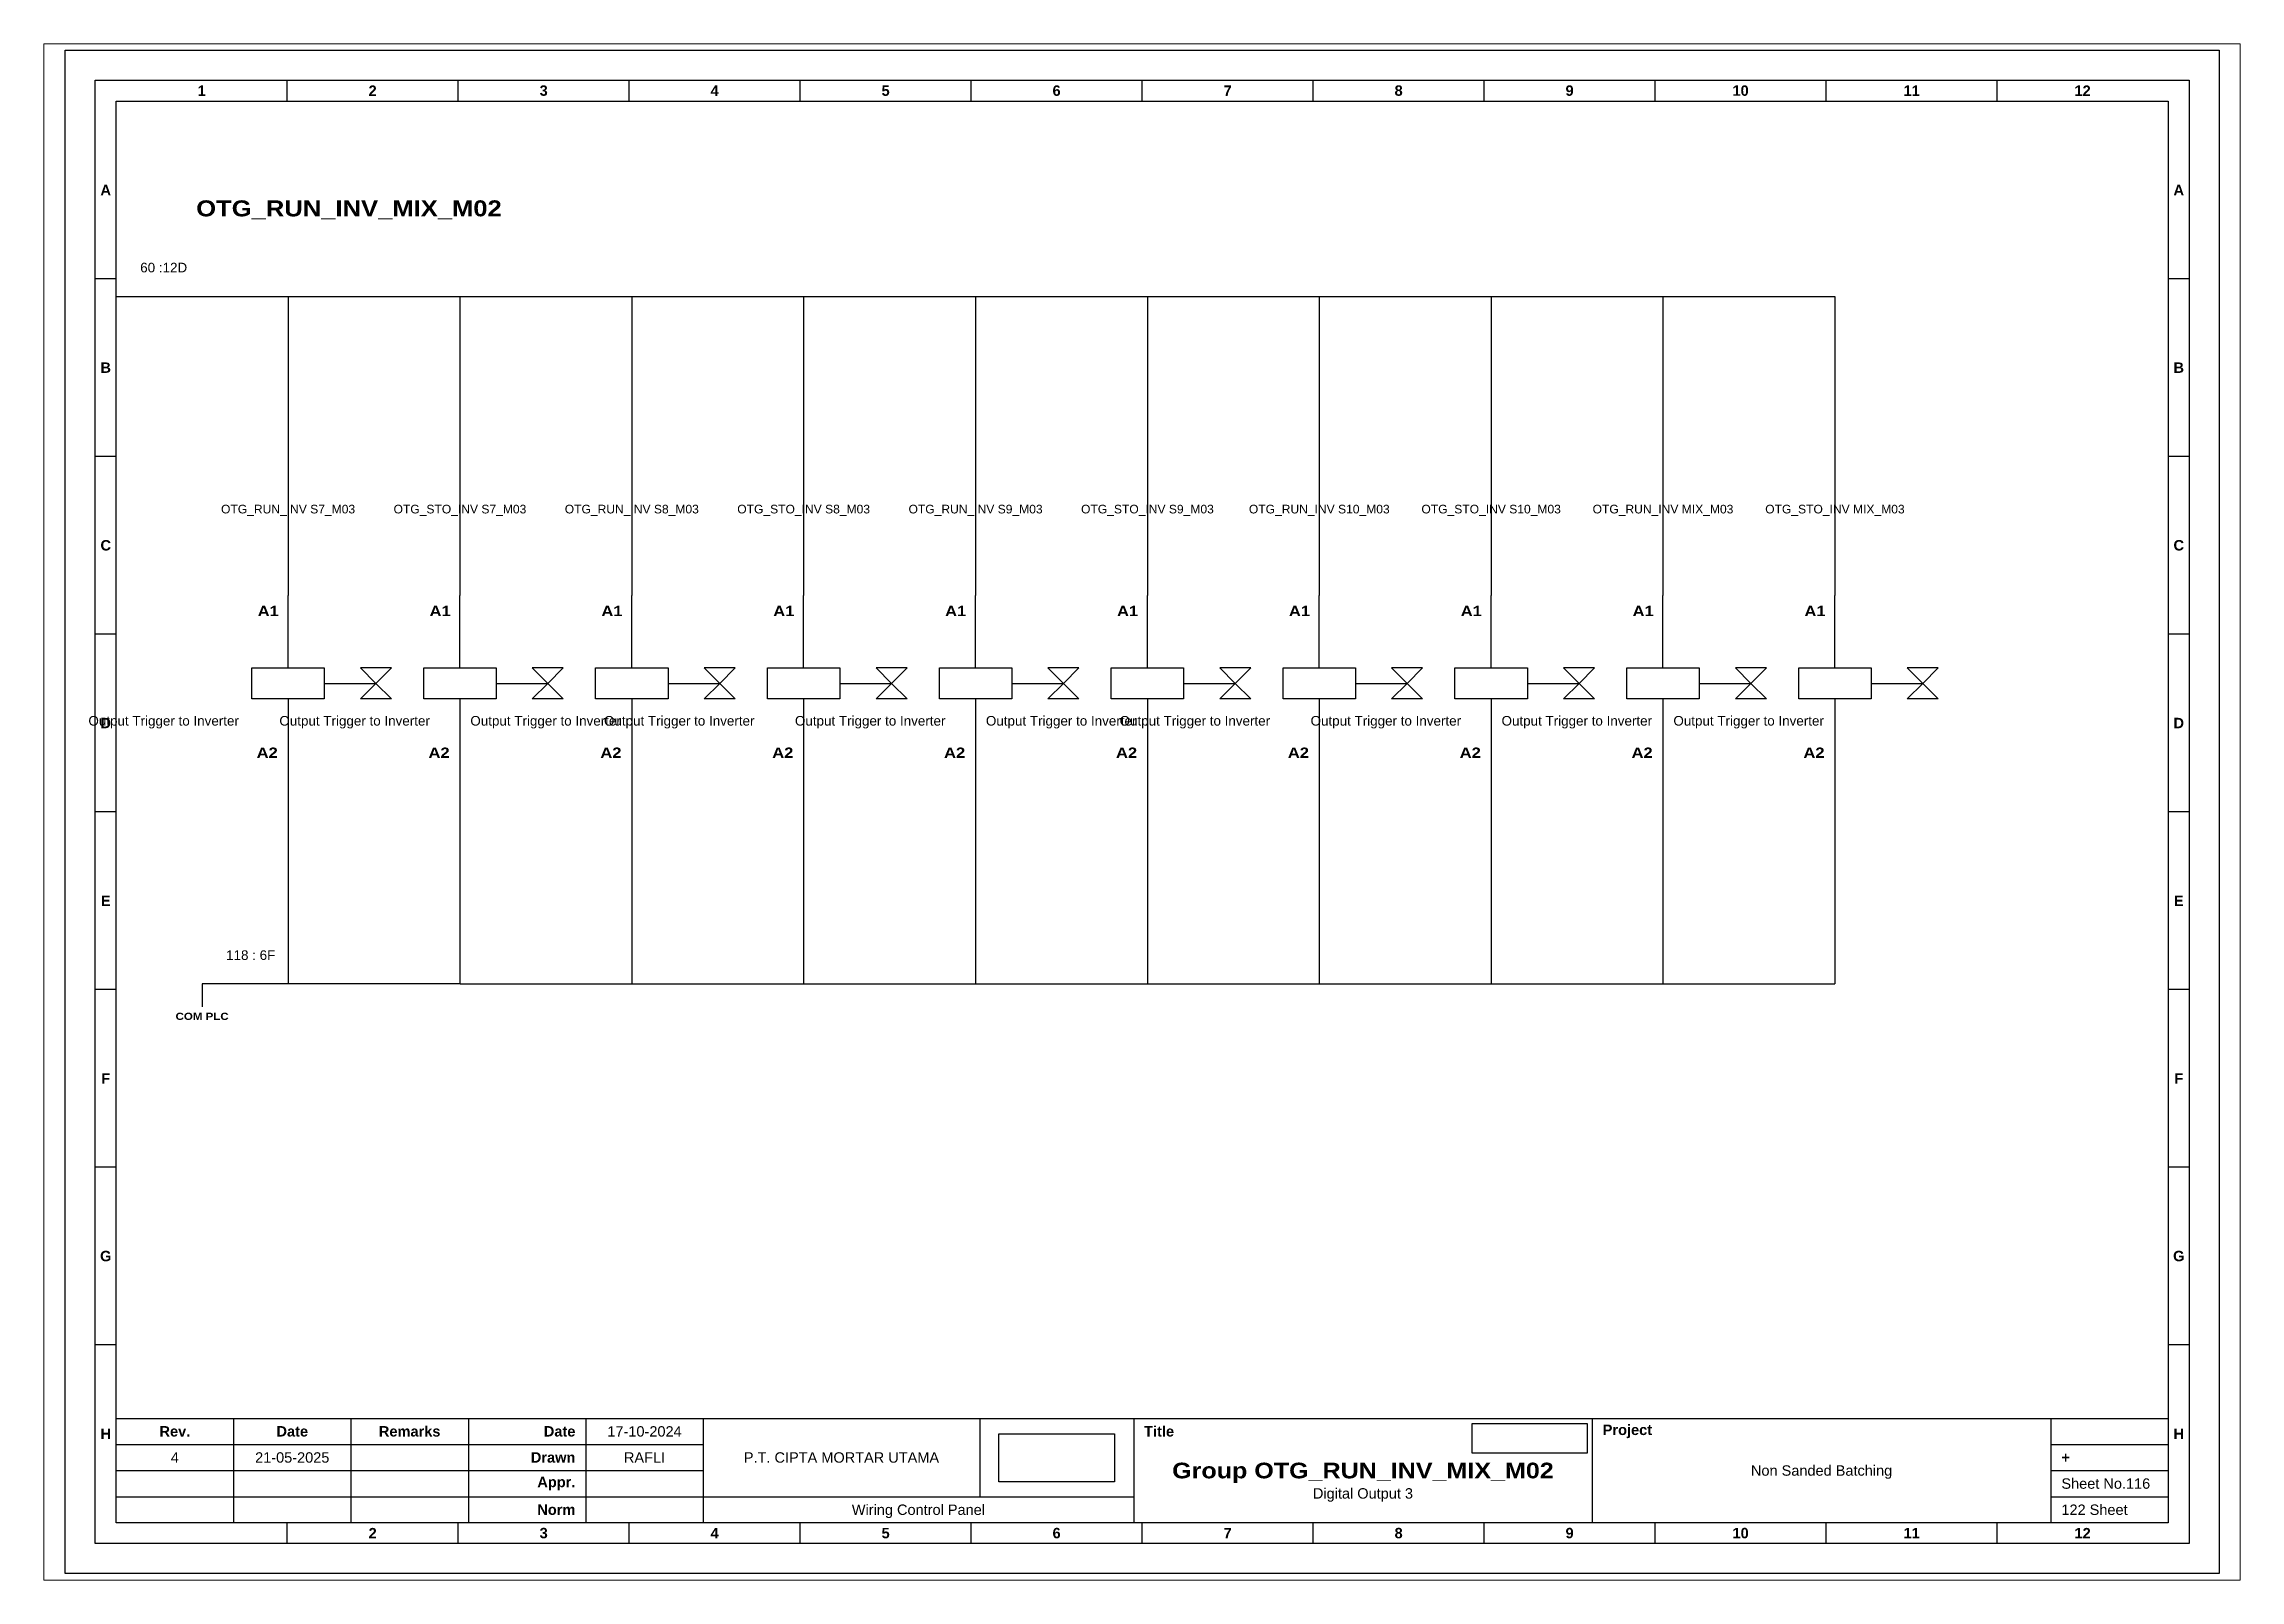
# Paper-space layout 'OTG_RUN_INV_MIX_M02' of a CAD drawing. Header units: centimetres, sheet in millimetres. Extents: x 0 to 821, y 0 to 574.
# The model-space entities are those that its viewports show. They can reach past a viewport. Long polylines and large blocks are cut down to what shows.
import ezdxf
from ezdxf.enums import TextEntityAlignment as Align

# ---------------------------------------------------------------- set-up
doc = ezdxf.new("R2010")
doc.units = ezdxf.units.CM
doc.header["$MEASUREMENT"] = 0
doc.layers.add('MU Project Line', color=7, linetype='Continuous', lineweight=0, true_color=0xfefefe)
doc.styles.add('Bold', font='ariblk.ttf', dxfattribs={"height": 25.4})
doc.styles.get("Standard").update_dxf_attribs({"font": 'arial.ttf'})
picture_1 = doc.add_image_def('image1.png', size_in_pixel=(2048, 847))
picture_2 = doc.add_image_def('image2.png', size_in_pixel=(2092, 542))

# ---------------------------------------------------------------- blocks, each defined once
blk = doc.blocks.new('KOP MU PROJECT')
at = {"color": 6, "ltscale": 50}
for p, q in [((27.74, 184.05), (27.74, 186.66)), ((49.13, 184.05), (49.13, 186.66)), ((70.51, 184.05), (70.51, 186.66)), ((91.89, 184.05), (91.89, 186.66)), ((113.27, 184.05), (113.27, 186.66)), ((134.66, 184.05), (134.66, 186.66)), ((156.04, 184.05), (156.04, 186.66)), ((177.42, 184.05), (177.42, 186.66)), ((198.8, 184.05), (198.8, 186.66)), ((220.19, 184.05), (220.19, 186.66)), ((241.57, 184.05), (241.57, 186.66)), ((6.36, 161.84), (3.75, 161.84)), ((265.59, 161.84), (262.98, 161.84)), ((6.36, 139.63), (3.75, 139.63)), ((265.59, 139.63), (262.98, 139.63)), ((6.36, 117.42), (3.75, 117.42)), ((265.59, 117.42), (262.98, 117.42)), ((6.36, 95.22), (3.75, 95.22)), ((265.59, 95.22), (262.98, 95.22)), ((6.36, 73.01), (3.75, 73.01)), ((265.59, 73.01), (262.98, 73.01)), ((6.36, 50.8), (3.75, 50.8)), ((265.59, 50.8), (262.98, 50.8)), ((6.36, 28.59), (3.75, 28.59)), ((265.59, 28.59), (262.98, 28.59)), ((27.74, 3.75), (27.74, 6.36)), ((49.13, 3.75), (49.13, 6.36)), ((70.51, 3.75), (70.51, 6.36)), ((91.89, 3.75), (91.89, 6.36)), ((113.27, 3.75), (113.27, 6.36)), ((134.66, 3.75), (134.66, 6.36)), ((156.04, 3.75), (156.04, 6.36)), ((177.42, 3.75), (177.42, 6.36)), ((198.8, 3.75), (198.8, 6.36)), ((220.19, 3.75), (220.19, 6.36)), ((241.57, 3.75), (241.57, 6.36))]:
    blk.add_line(p, q, dxfattribs=at)
at = {"ltscale": 50}
for p, q in [((6.36, 19.41), (262.98, 19.41)), ((21.04, 19.41), (21.04, 6.36)), ((35.72, 19.41), (35.72, 6.36)), ((50.41, 19.41), (50.41, 6.36)), ((65.09, 19.41), (65.09, 6.36)), ((79.77, 19.41), (79.77, 6.36)), ((114.35, 19.41), (114.35, 9.62)), ((133.6, 19.41), (133.6, 6.36)), ((190.95, 19.41), (190.95, 6.36)), ((248.3, 19.41), (248.3, 6.36)), ((6.36, 16.15), (79.77, 16.15)), ((248.3, 16.15), (262.98, 16.15)), ((6.36, 12.89), (79.77, 12.89)), ((248.3, 12.89), (262.98, 12.89)), ((6.36, 9.62), (133.6, 9.62)), ((248.3, 9.62), (262.98, 9.62))]:
    blk.add_line(p, q, dxfattribs=at)
at = {"color": 1, "ltscale": 50}
blk.add_lwpolyline([(269.34, 0), (0, 0), (0, 190.41), (269.34, 190.41)], close=True, dxfattribs=at)
at = {"color": 6, "ltscale": 50}
for points in [[(265.59, 3.75), (3.75, 3.75), (3.75, 186.66), (265.59, 186.66)], [(262.98, 6.36), (6.36, 6.36), (6.36, 184.05), (262.98, 184.05)]]:
    blk.add_lwpolyline(points, close=True, dxfattribs=at)
at = {"ltscale": 50, "char_height": 1.305, "attachment_point": 4}
for s, width, heights, insert in [('\\pxqc;{\\fArial|b1|i0|c0|p34;1}', 21.3825, [2.51], (6.36, 185.36)), ('\\pxqc;{\\fArial|b1|i0|c0|p34;2}', 21.3825, [2.51], (27.74, 185.36)), ('\\pxqc;{\\fArial|b1|i0|c0|p34;3}', 21.3825, [2.51], (49.13, 185.36)), ('\\pxqc;{\\fArial|b1|i0|c0|p34;4}', 21.3825, [2.51], (70.51, 185.36)), ('\\pxqc;{\\fArial|b1|i0|c0|p34;5}', 21.3825, [2.51], (91.89, 185.36)), ('\\pxqc;{\\fArial|b1|i0|c0|p34;6}', 21.3825, [2.51], (113.27, 185.36)), ('\\pxqc;{\\fArial|b1|i0|c0|p34;7}', 21.3825, [2.51], (134.66, 185.36)), ('\\pxqc;{\\fArial|b1|i0|c0|p34;8}', 21.3825, [2.51], (156.04, 185.36)), ('\\pxqc;{\\fArial|b1|i0|c0|p34;9}', 21.3825, [2.51], (177.42, 185.36)), ('\\pxqc;{\\fArial|b1|i0|c0|p34;10}', 21.3825, [2.51], (198.8, 185.36)), ('\\pxqc;{\\fArial|b1|i0|c0|p34;11}', 21.3825, [2.51], (220.19, 185.36)), ('\\pxqc;{\\fArial|b1|i0|c0|p34;12}', 21.3825, [2.51], (241.57, 185.36)), ('\\pxqc;{\\fArial|b1|i0|c0|p34;A}', 2.61, [2.51], (3.75, 172.95)), ('\\pxqc;{\\fArial|b1|i0|c0|p34;A}', 2.61, [2.51], (262.98, 172.95)), ('\\pxqc;{\\fArial|b1|i0|c0|p34;B}', 2.61, [2.51], (3.75, 150.74)), ('\\pxqc;{\\fArial|b1|i0|c0|p34;B}', 2.61, [2.51], (262.98, 150.74)), ('\\pxqc;{\\fArial|b1|i0|c0|p34;C}', 2.61, [2.51], (3.75, 128.53)), ('\\pxqc;{\\fArial|b1|i0|c0|p34;C}', 2.61, [2.51], (262.98, 128.53)), ('\\pxqc;{\\fArial|b1|i0|c0|p34;D}', 2.61, [2.51], (3.75, 106.32)), ('\\pxqc;{\\fArial|b1|i0|c0|p34;D}', 2.61, [2.51], (262.98, 106.32)), ('\\pxqc;{\\fArial|b1|i0|c0|p34;E}', 2.61, [2.51], (3.75, 84.11)), ('\\pxqc;{\\fArial|b1|i0|c0|p34;E}', 2.61, [2.51], (262.98, 84.11)), ('\\pxqc;{\\fArial|b1|i0|c0|p34;F}', 2.61, [2.51], (3.75, 61.9)), ('\\pxqc;{\\fArial|b1|i0|c0|p34;F}', 2.61, [2.51], (262.98, 61.9)), ('\\pxqc;{\\fArial|b1|i0|c0|p34;G}', 2.61, [2.51], (3.75, 39.69)), ('\\pxqc;{\\fArial|b1|i0|c0|p34;G}', 2.61, [2.51], (262.98, 39.69)), ('\\pxqc;{\\fArial|b1|i0|c0|p34;H}', 2.61, [2.51], (3.75, 17.47)), ('\\pxqc;{\\fArial|b1|i0|c0|p34;Rev.}', 14.6811, [2.88], (6.36, 17.78)), ('\\pxqc;{\\fArial|b1|i0|c0|p34;Date}', 14.6811, [2.88], (21.04, 17.78)), ('\\pxqc;{\\fArial|b1|i0|c0|p34;Remarks}', 14.6811, [2.88], (35.72, 17.78)), ('\\pxqr;{\\fArial|b1|i0|c0|p34;Date}', 13.3761, [2.88], (50.41, 17.78)), ('\\pxql;{\\fArial|b1|i0|c0|p34;Title}', 50.2419, [2.88], (134.9, 17.78)), ('\\pxql;{\\fArial|b1|i0|c0|p34;Project}', 50.2419, [2.88], (192.25, 17.78)), ('\\pxqc;{\\fArial|b1|i0|c0|p34;H}', 2.61, [2.51], (262.98, 17.47)), ('\\pxqr;{\\fArial|b1|i0|c0|p34;Drawn}', 13.3761, [2.88], (50.41, 14.52)), ('\\pxql;{\\fArial|b1|i0|c0|p34;+}', 14.6811, [2.88], (249.61, 14.52)), ('\\pxqr;{\\fArial|b1|i0|c0|p34;Appr.}', 13.3761, [2.88], (50.41, 11.26)), ('\\pxqr;{\\fArial|b1|i0|c0|p34;Norm}', 13.3761, [2.88], (50.41, 7.99)), ('\\pxqc;{\\fArial|b1|i0|c0|p34;2}', 21.3825, [2.51], (27.74, 5.06)), ('\\pxqc;{\\fArial|b1|i0|c0|p34;3}', 21.3825, [2.51], (49.13, 5.06)), ('\\pxqc;{\\fArial|b1|i0|c0|p34;4}', 21.3825, [2.51], (70.51, 5.06)), ('\\pxqc;{\\fArial|b1|i0|c0|p34;5}', 21.3825, [2.51], (91.89, 5.06)), ('\\pxqc;{\\fArial|b1|i0|c0|p34;6}', 21.3825, [2.51], (113.27, 5.06)), ('\\pxqc;{\\fArial|b1|i0|c0|p34;7}', 21.3825, [2.51], (134.66, 5.06)), ('\\pxqc;{\\fArial|b1|i0|c0|p34;8}', 21.3825, [2.51], (156.04, 5.06)), ('\\pxqc;{\\fArial|b1|i0|c0|p34;9}', 21.3825, [2.51], (177.42, 5.06)), ('\\pxqc;{\\fArial|b1|i0|c0|p34;10}', 21.3825, [2.51], (198.8, 5.06)), ('\\pxqc;{\\fArial|b1|i0|c0|p34;11}', 21.3825, [2.51], (220.19, 5.06)), ('\\pxqc;{\\fArial|b1|i0|c0|p34;12}', 21.3825, [2.51], (241.57, 5.06))]:
    blk.add_mtext_dynamic_manual_height_columns(s, width=width, gutter_width=0.0326, heights=heights, dxfattribs=dict(at, insert=insert))
at = {"ltscale": 50}
for tag, p in [('DATECREATED', (72.43, 17.78)), ('REV', (13.7, 14.52)), ('REVDATE', (28.38, 14.52)), ('REMARKS', (43.06, 14.52)), ('DRAWN', (72.43, 14.52)), ('COMPANY', (97.06, 14.52)), ('APPR', (72.43, 11.26)), ('PROJECT', (219.62, 12.89)), ('NORM', (72.43, 7.99)), ('DRAWINGCATEGORY', (106.68, 7.99)), ('DESCRIPTION', (162.27, 10.03))]:
    blk.add_attdef(tag, text='', height=1.3, dxfattribs=at).set_placement(p, align=Align.MIDDLE_CENTER)
at = {"ltscale": 50, "style": 'Bold'}
blk.add_attdef('TITLE', text='', height=1.96, dxfattribs=at).set_placement((162.27, 12.89), align=Align.MIDDLE_CENTER)
at = {"ltscale": 50}
for tag, p in [('SHEETNUMBER', (249.61, 11.26)), ('TOTALSHEET', (249.61, 7.99))]:
    blk.add_attdef(tag, text='', height=1.3, dxfattribs=at).set_placement(p, align=Align.MIDDLE_LEFT)
image = blk.add_image(picture_1, insert=(116.72, 11.48), size_in_units=(14.5, 6), dxfattribs=at)
image.dxf.flags = 15
image = blk.add_image(picture_2, insert=(175.94, 15.04), size_in_units=(14.36, 3.72), dxfattribs=at)
image.dxf.flags = 15

msp = doc.modelspace()

# ---------------------------------------------------------------- linework, layer by layer
at = {"color": 146, "ltscale": 50, "true_color": 0x105689}
for p, q in [((1276.76, 812.13), (1298.25, 812.13)), ((1298.25, 812.13), (1319.74, 812.13)), ((1298.25, 812.13), (1298.25, 774.74)), ((1319.74, 812.13), (1341.23, 812.13)), ((1319.74, 812.13), (1319.74, 774.74)), ((1341.23, 812.13), (1362.72, 812.13)), ((1341.23, 812.13), (1341.23, 774.74)), ((1362.72, 812.13), (1384.22, 812.13)), ((1362.72, 812.13), (1362.72, 774.74)), ((1384.22, 812.13), (1405.71, 812.13)), ((1384.22, 812.13), (1384.22, 774.74)), ((1405.71, 812.13), (1427.2, 812.13)), ((1405.71, 812.13), (1405.71, 774.74)), ((1427.2, 812.13), (1448.69, 812.13)), ((1427.2, 812.13), (1427.2, 774.74)), ((1448.69, 812.13), (1470.18, 812.13)), ((1448.69, 812.13), (1448.69, 774.74)), ((1470.18, 812.13), (1491.68, 812.13)), ((1470.18, 812.13), (1470.18, 774.74)), ((1491.68, 812.13), (1491.68, 774.74)), ((1298.25, 753.05), (1298.25, 726.19)), ((1319.74, 752.77), (1319.74, 726.19)), ((1341.23, 752.77), (1341.23, 726.19)), ((1362.72, 752.77), (1362.72, 726.19)), ((1384.22, 752.77), (1384.22, 726.19)), ((1405.71, 752.77), (1405.71, 726.19)), ((1427.2, 752.77), (1427.2, 726.19)), ((1448.69, 752.77), (1448.69, 726.19)), ((1470.18, 752.77), (1470.18, 726.19)), ((1491.68, 752.77), (1491.68, 726.19)), ((1319.78, 726.19), (1287.5, 726.19)), ((1287.5, 726.19), (1287.5, 723.31)), ((1319.78, 726.19), (1362.8, 726.19)), ((1362.8, 726.19), (1362.8, 726.19)), ((1362.8, 726.19), (1405.82, 726.19)), ((1405.82, 726.19), (1491.68, 726.19))]:
    msp.add_line(p, q, dxfattribs=at)
at = {"ltscale": 50}
for p, q in [((1298.25, 765.7), (1298.25, 774.74)), ((1319.74, 765.7), (1319.74, 774.74)), ((1341.23, 765.7), (1341.23, 774.74)), ((1362.72, 765.7), (1362.72, 774.74)), ((1384.22, 765.7), (1384.22, 774.74)), ((1405.71, 765.7), (1405.71, 774.74)), ((1427.2, 765.7), (1427.2, 774.74)), ((1448.69, 765.7), (1448.69, 774.74)), ((1470.18, 765.7), (1470.18, 774.74)), ((1491.68, 765.7), (1491.68, 774.74)), ((1302.77, 763.76), (1309.23, 763.76)), ((1324.26, 763.76), (1330.73, 763.76)), ((1345.76, 763.76), (1352.22, 763.76)), ((1367.25, 763.76), (1373.71, 763.76)), ((1388.74, 763.76), (1395.2, 763.76)), ((1410.23, 763.76), (1416.69, 763.76)), ((1431.72, 763.76), (1438.19, 763.76)), ((1453.22, 763.76), (1459.68, 763.76)), ((1474.71, 763.76), (1481.17, 763.76)), ((1496.2, 763.76), (1502.66, 763.76)), ((1298.25, 761.82), (1298.25, 752.77)), ((1319.74, 761.82), (1319.74, 752.77)), ((1341.23, 761.82), (1341.23, 752.77)), ((1362.72, 761.82), (1362.72, 752.77)), ((1384.22, 761.82), (1384.22, 752.77)), ((1405.71, 761.82), (1405.71, 752.77)), ((1427.2, 761.82), (1427.2, 752.77)), ((1448.69, 761.82), (1448.69, 752.77)), ((1470.18, 761.82), (1470.18, 752.77)), ((1491.68, 761.82), (1491.68, 752.77))]:
    msp.add_line(p, q, dxfattribs=at)
for points in [[(1293.73, 765.7), (1302.77, 765.7), (1302.77, 761.82), (1293.73, 761.82)], [(1309.23, 763.76), (1311.17, 765.7), (1307.29, 765.7)], [(1309.23, 763.76), (1311.17, 761.82), (1307.29, 761.82)], [(1315.22, 765.7), (1324.26, 765.7), (1324.26, 761.82), (1315.22, 761.82)], [(1330.73, 763.76), (1332.66, 765.7), (1328.79, 765.7)], [(1330.73, 763.76), (1332.66, 761.82), (1328.79, 761.82)], [(1336.71, 765.7), (1345.76, 765.7), (1345.76, 761.82), (1336.71, 761.82)], [(1352.22, 763.76), (1354.16, 765.7), (1350.28, 765.7)], [(1352.22, 763.76), (1354.16, 761.82), (1350.28, 761.82)], [(1358.2, 765.7), (1367.25, 765.7), (1367.25, 761.82), (1358.2, 761.82)], [(1373.71, 763.76), (1375.65, 765.7), (1371.77, 765.7)], [(1373.71, 763.76), (1375.65, 761.82), (1371.77, 761.82)], [(1379.69, 765.7), (1388.74, 765.7), (1388.74, 761.82), (1379.69, 761.82)], [(1395.2, 763.76), (1397.14, 765.7), (1393.26, 765.7)], [(1395.2, 763.76), (1397.14, 761.82), (1393.26, 761.82)], [(1401.19, 765.7), (1410.23, 765.7), (1410.23, 761.82), (1401.19, 761.82)], [(1416.69, 763.76), (1418.63, 765.7), (1414.75, 765.7)], [(1416.69, 763.76), (1418.63, 761.82), (1414.75, 761.82)], [(1422.68, 765.7), (1431.72, 765.7), (1431.72, 761.82), (1422.68, 761.82)], [(1438.19, 763.76), (1440.12, 765.7), (1436.25, 765.7)], [(1438.19, 763.76), (1440.12, 761.82), (1436.25, 761.82)], [(1444.17, 765.7), (1453.22, 765.7), (1453.22, 761.82), (1444.17, 761.82)], [(1459.68, 763.76), (1461.62, 765.7), (1457.74, 765.7)], [(1459.68, 763.76), (1461.62, 761.82), (1457.74, 761.82)], [(1465.66, 765.7), (1474.71, 765.7), (1474.71, 761.82), (1465.66, 761.82)], [(1481.17, 763.76), (1483.11, 765.7), (1479.23, 765.7)], [(1481.17, 763.76), (1483.11, 761.82), (1479.23, 761.82)], [(1487.15, 765.7), (1496.2, 765.7), (1496.2, 761.82), (1487.15, 761.82)], [(1502.66, 763.76), (1504.6, 765.7), (1500.72, 765.7)], [(1502.66, 763.76), (1504.6, 761.82), (1500.72, 761.82)]]:
    msp.add_lwpolyline(points, close=True, dxfattribs=at)

# ---------------------------------------------------------------- block references
msp.add_blockref('KOP MU PROJECT', (1270.39, 652.48)).add_auto_attribs({'DESCRIPTION': 'Digital Output 3', 'TITLE': 'Group OTG_RUN_INV_MIX_M02', 'PROJECT': 'Non Sanded Batching', 'COMPANY': 'P.T. CIPTA MORTAR UTAMA', 'DRAWINGCATEGORY': 'Wiring Control Panel', 'DRAWN': 'RAFLI', 'DATECREATED': '17-10-2024', 'REVDATE': '21-05-2025', 'REV': '4', 'SHEETNUMBER': 'Sheet No.116', 'TOTALSHEET': '122 Sheet'})

# ---------------------------------------------------------------- texts
at = {"ltscale": 500, "style": 'Bold'}
msp.add_text('OTG_RUN_INV_MIX_M02', height=2, dxfattribs=at).set_placement((1286.76, 822.13))
at = {"ltscale": 500}
for s, p in [('60 :12D', (1279.76, 816.33)), ('118 : 6F', (1290.5, 730.39))]:
    msp.add_text(s, height=1.2, dxfattribs=at).set_placement(p, align=Align.TOP_LEFT)
at = {"ltscale": 50}
for s, p in [('OTG_RUN_INV S7_M03', (1298.25, 785.54)), ('OTG_STO_INV S7_M03', (1319.74, 785.54)), ('OTG_RUN_INV S8_M03', (1341.23, 785.54)), ('OTG_STO_INV S8_M03', (1362.72, 785.54)), ('OTG_RUN_INV S9_M03', (1384.22, 785.54)), ('OTG_STO_INV S9_M03', (1405.71, 785.54)), ('OTG_RUN_INV S10_M03', (1427.2, 785.54)), ('OTG_STO_INV S10_M03', (1448.69, 785.54)), ('OTG_RUN_INV MIX_M03', (1470.18, 785.54)), ('OTG_STO_INV MIX_M03', (1491.68, 785.54))]:
    msp.add_text(s, height=1.08, dxfattribs=at).set_placement(p, align=Align.MIDDLE_CENTER)
at = {"ltscale": 500, "style": 'Bold'}
for p in [(1297.09, 773.45), (1318.58, 773.45), (1340.07, 773.45), (1361.56, 773.45), (1383.05, 773.45), (1404.55, 773.45), (1426.04, 773.45), (1447.53, 773.45), (1469.02, 773.45), (1490.51, 773.45)]:
    msp.add_text('A1', height=1.292, dxfattribs=at).set_placement(p, align=Align.TOP_RIGHT)
at = {"ltscale": 50}
for p in [(1292.1, 758.12), (1315.98, 758.12), (1339.86, 758.12), (1356.57, 758.12), (1380.45, 758.12), (1404.33, 758.12), (1421.05, 758.12), (1444.93, 758.12), (1468.81, 758.12), (1490.3, 758.12)]:
    msp.add_text('Output Trigger to Inverter', height=1.2, dxfattribs=at).set_placement(p, align=Align.BOTTOM_RIGHT)
at = {"ltscale": 500, "style": 'Bold'}
for p in [(1296.96, 754.06), (1318.45, 754.06), (1339.94, 754.06), (1361.43, 754.06), (1382.92, 754.06), (1404.42, 754.06), (1425.91, 754.06), (1447.4, 754.06), (1468.89, 754.06), (1490.38, 754.06)]:
    msp.add_text('A2', height=1.292, dxfattribs=at).set_placement(p, align=Align.BOTTOM_RIGHT)
at = {"ltscale": 50, "style": 'Bold'}
msp.add_text('COM PLC', height=0.9, dxfattribs=at).set_placement((1287.5, 722.59), align=Align.TOP_CENTER)

psp = doc.layouts.new('OTG_RUN_INV_MIX_M02')

# ---------------------------------------------------------------- viewports
at = {"layer": 'MU Project Line'}
psp.add_viewport(center=(410.5, 287), size=(820.98, 573.9884), view_center_point=(1405.03, 747.68), view_height=192.0041, dxfattribs=at)

doc.saveas('drawing.dxf')
